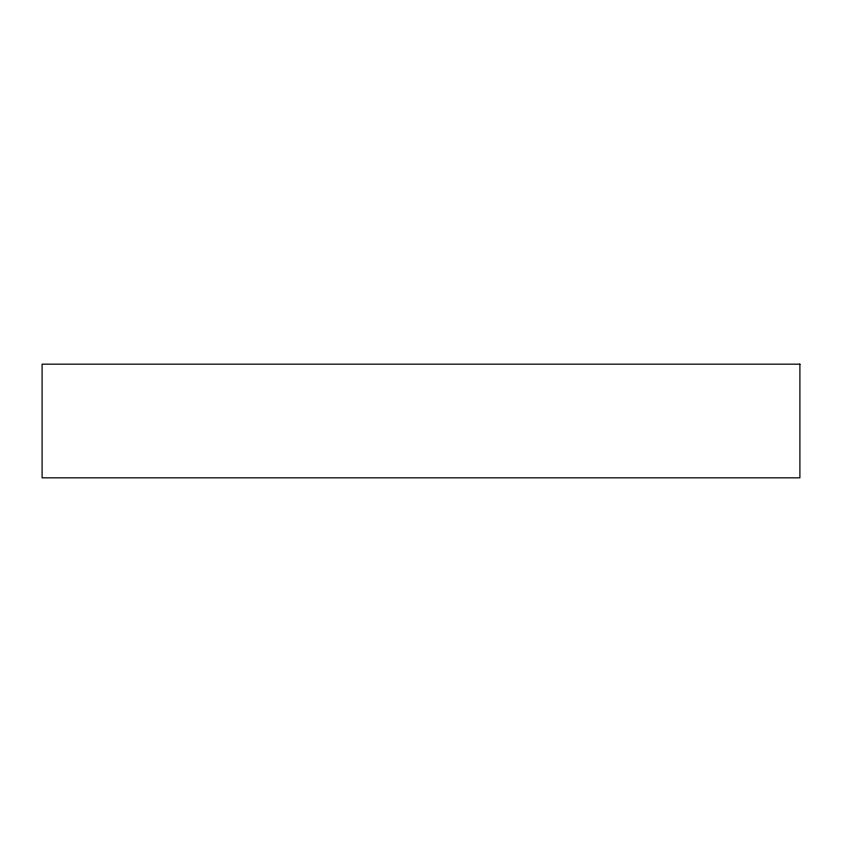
<?xml version="1.0" encoding="UTF-8"?>
<svg xmlns="http://www.w3.org/2000/svg" width="842" height="842" viewBox="0 0 842 842"><rect width="100%" height="100%" fill="white"/><g stroke="black" fill="none" stroke-linecap="round" stroke-linejoin="round"><path stroke-width="1.26" d="M799.9 364.165L42.1 364.165L42.1 477.835L799.9 477.835L799.9 364.165"/></g></svg>
